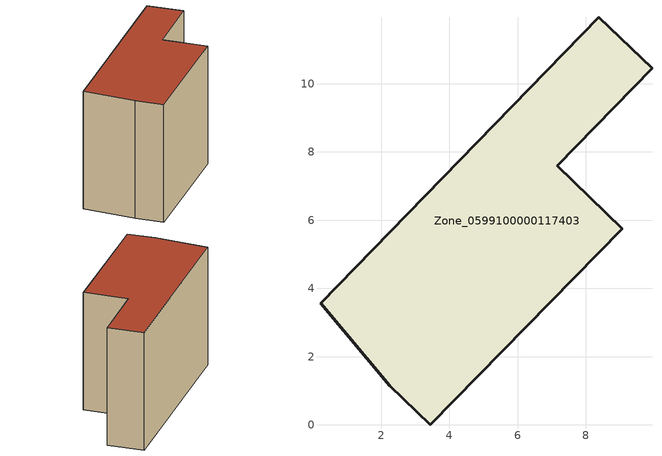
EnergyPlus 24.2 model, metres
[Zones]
Zone_0599100000117403
 floor ground (C_G): 0.23,3.57 8.39,11.95 9.94,10.45 7.17,7.59 9.06,5.75 3.45,0 2.26,1.16 z0
 wall outside (C_F): 2.26,1.16 3.45,0 9.06,5.75 7.17,7.59 9.94,10.45 8.39,11.95 0.23,3.57 2.26,1.16 z0:7.24
 roof outside (C_R): 0.23,3.57 2.26,1.16 3.45,0 9.06,5.75 7.17,7.59 9.94,10.45 8.39,11.95 z7.24
[BUILDING]
Pand.0599100000117403: North Axis=0; Terrain=City; Loads Convergence Tolerance Value=0.04; Temperature Convergence Tolerance Value=0.4; Solar Distribution=FullExterior; Maximum Number of Warmup Days=25; Minimum Number of Warmup Days=1
[Site:Location]
Rotterdam.The.Hague.AP_ZH_NLD Design_Conditions: Latitude=51.96; Longitude=4.45; Time Zone=1; Elevation=-4.5
[SITE:GROUNDTEMPERATURE:BUILDINGSURFACE]
18, 18, 18, 18, 18, 18, 18, 18, 18, 18, 18, 18
[MATERIAL] Thermal Absorptance=0.9; Solar Absorptance=0.7; Visible Absorptance=0.7
Name | Roughness | Thickness | Conductivity | Density | Specific Heat
G.TI.1946 | MediumSmooth | 0.15 | 1 | 540 | 1210
F.TI.1946 | Rough | 0.3 | 0.857143 | 1920 | 840
R.TI.1946 | MediumRough | 0.2 | 0.1 | 1500 | 1000
[CONSTRUCTION]
C_G: G.TI.1946
C_F: F.TI.1946
C_R: R.TI.1946
[ZONE]
Zone_0599100000117403: Type=1; Multiplier=1; Ceiling Height=Autocalculate; Volume=Autocalculate; Floor Area=autocalculate; Part of Total Floor Area=Yes
[ZONEINFILTRATION:DESIGNFLOWRATE]
Infil_Zone_0599100000117403: Zone or ZoneList or Space or SpaceList=Zone_0599100000117403; Schedule=AlwaysOn; Design Flow Rate Calculation Method=Flow/Area; Flow Rate per Floor Area=0.003; Constant Term Coefficient=1; Temperature Term Coefficient=0; Velocity Term Coefficient=0; Velocity Squared Term Coefficient=0
[HVACTEMPLATE:ZONE:IDEALLOADSAIRSYSTEM]
Zone_0599100000117403: Maximum Heating Supply Air Temperature=50; Minimum Cooling Supply Air Temperature=13; Maximum Heating Supply Air Humidity Ratio=0.0156; Minimum Cooling Supply Air Humidity Ratio=0.0077; Heating Limit=NoLimit; Cooling Limit=NoLimit; Dehumidification Control Type=ConstantSensibleHeatRatio; Cooling Sensible Heat Ratio=0.7; Dehumidification Setpoint=60; Humidification Control Type=None; Humidification Setpoint=30; Outdoor Air Method=None; Outdoor Air Flow Rate per Person=0.00944; Outdoor Air Flow Rate per Zone Floor Area=0; Outdoor Air Flow Rate per Zone=0; Demand Controlled Ventilation Type=None; Outdoor Air Economizer Type=NoEconomizer; Heat Recovery Type=None; Sensible Heat Recovery Effectiveness=0.7; Latent Heat Recovery Effectiveness=0.65
[ZONECONTROL:THERMOSTAT]
ThermostatControl_Zone_0599100000117403: Zone or ZoneList=Zone_0599100000117403; Control Type Schedule=DualSetpointControlType; Control 1=Thermostat_Zone_0599100000117403; Temperature Difference Between Cutout And Setpoint=0
[THERMOSTATSETPOINT:DUALSETPOINT]
Thermostat_Zone_0599100000117403: Heating Setpoint Temperature Schedule=HeatingSetpoint_Zone_0599100000117403; Cooling Setpoint Temperature Schedule=CoolingSetpoint_Zone_0599100000117403
[SCHEDULE:COMPACT]
HeatingSetpoint_Zone_0599100000117403: Through: 12/31, For: AllDays, Until: 24:00, 21
CoolingSetpoint_Zone_0599100000117403: Through: 12/31, For: AllDays, Until: 24:00, 24
DualSetpointControlType: Through: 12/31, For: AllDays, Until: 24:00, 4
AlwaysOn: Through: 12/31, For: AllDays, Until: 24:00, 1
